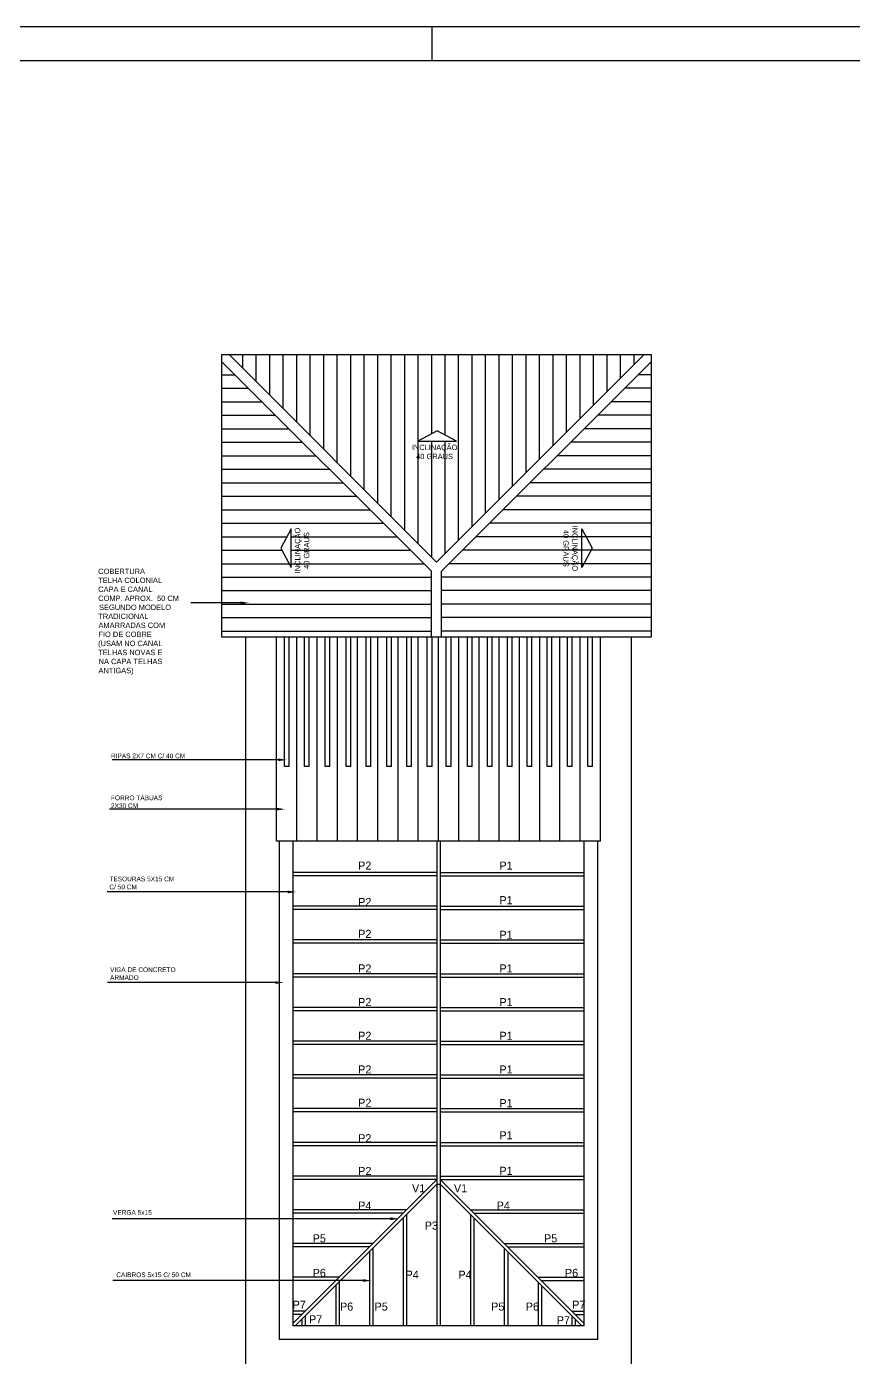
# Model space of a CAD drawing. Extents: x -1289 to 841, y -797 to 594.
# Drawn here: x -293.2 to -48.1, y -597.5 to -203 of the extents above; entities that cross this region are included whole.
import ezdxf

# ---------------------------------------------------------------- set-up
doc = ezdxf.new("R2010")
doc.units = 0
doc.header["$MEASUREMENT"] = 0
doc.layers.get('0').update_dxf_attribs({"linetype": 'CONTINUOUS'})
for name, color, linetype in [('COBERTURA', 2, 'CONTINUOUS'), ('MARGEXT', 2, 'CONTINUOUS'), ('MARGINT', 6, 'CONTINUOUS'), ('TEXTOS', 3, 'CONTINUOUS')]:
    doc.layers.add(name, color=color, linetype=linetype)

msp = doc.modelspace()

# ---------------------------------------------------------------- linework, layer by layer
at = {"layer": 'COBERTURA'}
for p, q in [((-235.33521, -300.20361), (-108.04938, -300.20361)), ((-235.33521, -383.94842), (-235.33521, -300.20361)), ((-235.33521, -302.32493), (-173.1923, -364.46785)), ((-233.21389, -300.20361), (-171.6923, -361.72521)), ((-229.153, -304.26451), (-229.153, -300.20361)), ((-225.153, -308.26451), (-225.153, -300.20361)), ((-221.153, -312.26451), (-221.153, -300.20361)), ((-217.153, -316.26451), (-217.153, -300.20361)), ((-213.153, -320.26451), (-213.153, -300.20361)), ((-209.153, -324.26451), (-209.153, -300.20361)), ((-205.153, -328.26451), (-205.153, -300.20361)), ((-201.153, -332.26451), (-201.153, -300.20361)), ((-197.153, -336.26451), (-197.153, -300.20361)), ((-193.153, -340.26451), (-193.153, -300.20361)), ((-189.153, -344.26451), (-189.153, -300.20361)), ((-185.153, -348.26451), (-185.153, -300.20361)), ((-181.153, -352.26451), (-181.153, -300.20361)), ((-177.153, -356.26451), (-177.153, -300.20361)), ((-173.153, -323.6699), (-173.153, -300.20361)), ((-110.1707, -300.20361), (-171.6923, -361.72521)), ((-108.04938, -302.32493), (-170.1923, -364.46785)), ((-169.153, -324.07776), (-169.153, -300.20361)), ((-165.153, -355.18591), (-165.153, -300.20361)), ((-161.153, -351.18591), (-161.153, -300.20361)), ((-157.153, -347.18591), (-157.153, -300.20361)), ((-153.153, -343.18591), (-153.153, -300.20361)), ((-149.153, -339.18591), (-149.153, -300.20361)), ((-145.153, -335.18591), (-145.153, -300.20361)), ((-141.153, -331.18591), (-141.153, -300.20361)), ((-137.153, -327.18591), (-137.153, -300.20361)), ((-133.153, -323.18591), (-133.153, -300.20361)), ((-129.153, -319.18591), (-129.153, -300.20361)), ((-125.153, -315.18591), (-125.153, -300.20361)), ((-121.153, -311.18591), (-121.153, -300.20361)), ((-117.153, -307.18591), (-117.153, -300.20361)), ((-113.153, -303.18591), (-113.153, -300.20361)), ((-108.04938, -300.20361), (-108.04938, -383.94842)), ((-235.33521, -306.20484), (-231.4553, -306.20484)), ((-108.04938, -306.20484), (-111.92929, -306.20484)), ((-235.33521, -310.20484), (-227.4553, -310.20484)), ((-108.04938, -310.20484), (-115.92929, -310.20484)), ((-235.33521, -314.20484), (-223.4553, -314.20484)), ((-108.04938, -314.20484), (-119.92929, -314.20484)), ((-235.33521, -318.20484), (-219.4553, -318.20484)), ((-108.04938, -318.20484), (-123.92929, -318.20484)), ((-235.33521, -322.20484), (-215.4553, -322.20484)), ((-108.04938, -322.20484), (-127.92929, -322.20484)), ((-235.33521, -326.20484), (-211.4553, -326.20484)), ((-173.153, -360.26451), (-173.153, -325.86444)), ((-169.153, -359.18591), (-169.153, -325.86444)), ((-108.04938, -326.20484), (-131.92929, -326.20484)), ((-235.33521, -330.20484), (-207.4553, -330.20484)), ((-108.04938, -330.20484), (-135.92929, -330.20484)), ((-235.33521, -334.20484), (-203.4553, -334.20484)), ((-108.04938, -334.20484), (-139.92929, -334.20484)), ((-235.33521, -338.20484), (-199.4553, -338.20484)), ((-108.04938, -338.20484), (-143.92929, -338.20484)), ((-235.33521, -342.20484), (-195.4553, -342.20484)), ((-108.04938, -342.20484), (-147.92929, -342.20484)), ((-235.33521, -346.20484), (-191.4553, -346.20484)), ((-108.04938, -346.20484), (-151.92929, -346.20484)), ((-235.33521, -350.20484), (-187.4553, -350.20484)), ((-108.04938, -350.20484), (-155.92929, -350.20484)), ((-235.33521, -354.20484), (-216.06514, -354.20484)), ((-214.79829, -354.20484), (-183.4553, -354.20484)), ((-108.04938, -354.20484), (-159.92929, -354.20484)), ((-235.33521, -358.20484), (-217.51265, -358.20484)), ((-214.79829, -358.20484), (-179.4553, -358.20484)), ((-108.04938, -358.20484), (-163.92929, -358.20484)), ((-235.33521, -362.20484), (-215.37864, -362.20484)), ((-214.79829, -362.20484), (-175.4553, -362.20484)), ((-108.04938, -362.20484), (-167.92929, -362.20484)), ((-235.33521, -366.20484), (-173.1923, -366.20484)), ((-173.1923, -383.94842), (-173.1923, -364.46785)), ((-170.1923, -383.94842), (-170.1923, -364.46785)), ((-108.04938, -366.20484), (-170.1923, -366.20484)), ((-235.33521, -370.20484), (-173.1923, -370.20484)), ((-108.04938, -370.20484), (-170.1923, -370.20484)), ((-235.33521, -374.20484), (-173.1923, -374.20484)), ((-108.04938, -374.20484), (-170.1923, -374.20484)), ((-235.33521, -378.20484), (-173.1923, -378.20484)), ((-108.04938, -378.20484), (-170.1923, -378.20484)), ((-235.33521, -382.20484), (-173.1923, -382.20484)), ((-108.04938, -382.20484), (-170.1923, -382.20484)), ((-108.04938, -383.94842), (-235.33521, -383.94842)), ((-228.32683, -383.94842), (-228.32683, -601.71694)), ((-219.1105, -444.43545), (-219.1105, -383.94842)), ((-216.8105, -422.36089), (-216.8105, -383.94842)), ((-215.4105, -422.36089), (-215.4105, -383.94842)), ((-215.4105, -422.36089), (-215.4105, -383.94842)), ((-213.1105, -444.43545), (-213.1105, -383.94842)), ((-210.86781, -422.36089), (-210.86781, -383.94842)), ((-209.46781, -422.36089), (-209.46781, -383.94842)), ((-209.46781, -422.36089), (-209.46781, -383.94842)), ((-207.1105, -444.43545), (-207.1105, -383.94842)), ((-204.77275, -422.36089), (-204.77275, -383.94842)), ((-203.37275, -422.36089), (-203.37275, -383.94842)), ((-203.37275, -422.36089), (-203.37275, -383.94842)), ((-201.1105, -444.43545), (-201.1105, -383.94842)), ((-198.5253, -422.36089), (-198.5253, -383.94842)), ((-197.1253, -422.36089), (-197.1253, -383.94842)), ((-197.1253, -422.36089), (-197.1253, -383.94842)), ((-195.1105, -444.43545), (-195.1105, -383.94842)), ((-192.58262, -422.36089), (-192.58262, -383.94842)), ((-191.18262, -422.36089), (-191.18262, -383.94842)), ((-191.18262, -422.36089), (-191.18262, -383.94842)), ((-189.1105, -444.43545), (-189.1105, -383.94842)), ((-186.48755, -422.36089), (-186.48755, -383.94842)), ((-185.08755, -422.36089), (-185.08755, -383.94842)), ((-185.08755, -422.36089), (-185.08755, -383.94842)), ((-183.1105, -444.43545), (-183.1105, -383.94842)), ((-180.54486, -422.36089), (-180.54486, -383.94842)), ((-179.14486, -422.36089), (-179.14486, -383.94842)), ((-179.14486, -422.36089), (-179.14486, -383.94842)), ((-177.1105, -444.43545), (-177.1105, -383.94842)), ((-174.44979, -422.36089), (-174.44979, -383.94842)), ((-173.04979, -422.36089), (-173.04979, -383.94842)), ((-173.04979, -422.36089), (-173.04979, -383.94842)), ((-171.1105, -444.43545), (-171.1105, -383.94842)), ((-168.81186, -422.36089), (-168.81186, -383.94842)), ((-167.41186, -422.36089), (-167.41186, -383.94842)), ((-167.41186, -422.36089), (-167.41186, -383.94842)), ((-165.1105, -444.43545), (-165.1105, -383.94842)), ((-162.56442, -422.36089), (-162.56442, -383.94842)), ((-161.16442, -422.36089), (-161.16442, -383.94842)), ((-161.16442, -422.36089), (-161.16442, -383.94842)), ((-159.1105, -444.43545), (-159.1105, -383.94842)), ((-156.62173, -422.36089), (-156.62173, -383.94842)), ((-155.22173, -422.36089), (-155.22173, -383.94842)), ((-155.22173, -422.36089), (-155.22173, -383.94842)), ((-153.1105, -444.43545), (-153.1105, -383.94842)), ((-150.67904, -422.36089), (-150.67904, -383.94842)), ((-149.27904, -422.36089), (-149.27904, -383.94842)), ((-149.27904, -422.36089), (-149.27904, -383.94842)), ((-147.1105, -444.43545), (-147.1105, -383.94842)), ((-144.88872, -422.36089), (-144.88872, -383.94842)), ((-143.48872, -422.36089), (-143.48872, -383.94842)), ((-143.48872, -422.36089), (-143.48872, -383.94842)), ((-141.1105, -444.43545), (-141.1105, -383.94842)), ((-138.94603, -422.36089), (-138.94603, -383.94842)), ((-137.54603, -422.36089), (-137.54603, -383.94842)), ((-137.54603, -422.36089), (-137.54603, -383.94842)), ((-135.1105, -444.43545), (-135.1105, -383.94842)), ((-132.85097, -422.36089), (-132.85097, -383.94842)), ((-131.45097, -422.36089), (-131.45097, -383.94842)), ((-131.45097, -422.36089), (-131.45097, -383.94842)), ((-129.1105, -444.43545), (-129.1105, -383.94842)), ((-126.83246, -422.36089), (-126.83246, -383.94842)), ((-125.43246, -422.36089), (-125.43246, -383.94842)), ((-125.43246, -422.36089), (-125.43246, -383.94842)), ((-123.1105, -444.43545), (-123.1105, -383.94842)), ((-113.89417, -601.71694), (-113.89417, -383.94842)), ((-215.4105, -422.36089), (-216.8105, -422.36089)), ((-209.46781, -422.36089), (-210.86781, -422.36089)), ((-203.37275, -422.36089), (-204.77275, -422.36089)), ((-197.1253, -422.36089), (-198.5253, -422.36089)), ((-191.18262, -422.36089), (-192.58262, -422.36089)), ((-185.08755, -422.36089), (-186.48755, -422.36089)), ((-179.14486, -422.36089), (-180.54486, -422.36089)), ((-173.04979, -422.36089), (-174.44979, -422.36089)), ((-167.41186, -422.36089), (-168.81186, -422.36089)), ((-161.16442, -422.36089), (-162.56442, -422.36089)), ((-155.22173, -422.36089), (-156.62173, -422.36089)), ((-149.27904, -422.36089), (-150.67904, -422.36089)), ((-143.48872, -422.36089), (-144.88872, -422.36089)), ((-137.54603, -422.36089), (-138.94603, -422.36089)), ((-131.45097, -422.36089), (-132.85097, -422.36089)), ((-125.43246, -422.36089), (-126.83246, -422.36089)), ((-123.1105, -444.43545), (-219.1105, -444.43545)), ((-218.32683, -444.43545), (-218.32683, -592.17374)), ((-214.32683, -444.43545), (-214.32683, -588.17374)), ((-127.89417, -588.17374), (-127.89417, -444.43545)), ((-123.89417, -592.17374), (-123.89417, -444.43545)), ((-171.6105, -453.7503), (-214.32683, -453.7503)), ((-171.6105, -454.7503), (-214.32683, -454.7503)), ((-170.6105, -453.7503), (-127.89417, -453.7503)), ((-170.6105, -454.7503), (-127.89417, -454.7503)), ((-171.6105, -463.7503), (-214.32683, -463.7503)), ((-171.6105, -464.7503), (-214.32683, -464.7503)), ((-170.6105, -463.7503), (-127.89417, -463.7503)), ((-170.6105, -464.7503), (-127.89417, -464.7503)), ((-171.6105, -473.7503), (-214.32683, -473.7503)), ((-171.6105, -474.7503), (-214.32683, -474.7503)), ((-170.6105, -473.7503), (-127.89417, -473.7503)), ((-170.6105, -474.7503), (-127.89417, -474.7503)), ((-171.6105, -483.7503), (-214.32683, -483.7503)), ((-171.6105, -484.7503), (-214.32683, -484.7503)), ((-170.6105, -483.7503), (-127.89417, -483.7503)), ((-170.6105, -484.7503), (-127.89417, -484.7503)), ((-171.6105, -493.7503), (-214.32683, -493.7503)), ((-171.6105, -494.7503), (-214.32683, -494.7503)), ((-170.6105, -493.7503), (-127.89417, -493.7503)), ((-170.6105, -494.7503), (-127.89417, -494.7503)), ((-171.6105, -503.7503), (-214.32683, -503.7503)), ((-171.6105, -504.7503), (-214.32683, -504.7503)), ((-170.6105, -503.7503), (-127.89417, -503.7503)), ((-170.6105, -504.7503), (-127.89417, -504.7503)), ((-171.6105, -513.7503), (-214.32683, -513.7503)), ((-171.6105, -514.7503), (-214.32683, -514.7503)), ((-170.6105, -513.7503), (-127.89417, -513.7503)), ((-170.6105, -514.7503), (-127.89417, -514.7503)), ((-171.6105, -523.7503), (-214.32683, -523.7503)), ((-170.6105, -523.7503), (-127.89417, -523.7503)), ((-171.6105, -524.7503), (-214.32683, -524.7503)), ((-170.6105, -524.7503), (-127.89417, -524.7503)), ((-171.6105, -533.7503), (-214.32683, -533.7503)), ((-171.6105, -534.7503), (-214.32683, -534.7503)), ((-170.6105, -533.7503), (-127.89417, -533.7503)), ((-170.6105, -534.7503), (-127.89417, -534.7503)), ((-171.6105, -543.7503), (-214.32683, -543.7503)), ((-170.6105, -543.7503), (-127.89417, -543.7503)), ((-171.6105, -544.7503), (-214.32683, -544.7503)), ((-171.6105, -546.16452), (-171.6105, -588.17374)), ((-171.6105, -546.16452), (-170.6105, -546.16452)), ((-170.6105, -544.7503), (-127.89417, -544.7503)), ((-170.6105, -546.16452), (-170.6105, -588.17374)), ((-180.6105, -553.7503), (-214.32683, -553.7503)), ((-181.6105, -554.7503), (-214.32683, -554.7503)), ((-181.6105, -556.16452), (-181.6105, -588.17374)), ((-180.6105, -555.16452), (-180.6105, -588.17374)), ((-161.6105, -553.7503), (-127.89417, -553.7503)), ((-161.6105, -555.16452), (-161.6105, -588.17374)), ((-160.6105, -554.7503), (-127.89417, -554.7503)), ((-160.6105, -556.16452), (-160.6105, -588.17374)), ((-190.6105, -563.7503), (-214.32683, -563.7503)), ((-151.6105, -563.7503), (-127.89417, -563.7503)), ((-191.6105, -564.7503), (-214.32683, -564.7503)), ((-191.6105, -566.16452), (-191.6105, -588.17374)), ((-190.6105, -565.16452), (-190.6105, -588.17374)), ((-151.6105, -565.16452), (-151.6105, -588.17374)), ((-150.6105, -564.7503), (-127.89417, -564.7503)), ((-150.6105, -566.16452), (-150.6105, -588.17374)), ((-200.6105, -573.7503), (-214.32683, -573.7503)), ((-201.6105, -574.7503), (-214.32683, -574.7503)), ((-200.6105, -575.16452), (-200.6105, -588.17374)), ((-141.6105, -573.7503), (-127.89417, -573.7503)), ((-141.6105, -575.16452), (-141.6105, -588.17374)), ((-140.6105, -574.7503), (-127.89417, -574.7503)), ((-201.6105, -576.16452), (-201.6105, -588.17374)), ((-140.6105, -576.16452), (-140.6105, -588.17374)), ((-210.6105, -583.7503), (-214.32683, -583.7503)), ((-131.6105, -583.7503), (-127.89417, -583.7503)), ((-211.6105, -584.7503), (-214.32683, -584.7503)), ((-211.6105, -586.16452), (-211.6105, -588.17374)), ((-210.6105, -585.16452), (-210.6105, -588.17374)), ((-131.6105, -585.16452), (-131.6105, -588.17374)), ((-130.6105, -584.7503), (-127.89417, -584.7503)), ((-130.6105, -586.16452), (-130.6105, -588.17374)), ((-127.89417, -588.17374), (-214.32683, -588.17374)), ((-123.89417, -592.17374), (-218.32683, -592.17374))]:
    msp.add_line(p, q, dxfattribs=at)
at = {"layer": 'COBERTURA', "color": 2}
for p, q in [((-171.6105, -444.43545), (-171.6105, -546.16452)), ((-170.6105, -444.43545), (-170.6105, -546.16452)), ((-214.32683, -587.46664), (-171.6105, -544.7503)), ((-213.61973, -588.17374), (-171.6105, -546.16452)), ((-127.89417, -587.46664), (-170.6105, -544.7503)), ((-128.60128, -588.17374), (-170.6105, -546.16452))]:
    msp.add_line(p, q, dxfattribs=at)
at = {"layer": 'COBERTURA'}
msp.add_lwpolyline([(-229.86838, -373.81415), (-244.51184, -373.81415)], dxfattribs=at)
msp.add_solid([(-229.86838, -373.39749), (-227.36838, -373.81415), (-229.86838, -374.23082)], dxfattribs=at)
at = {"layer": 'MARGEXT'}
for p, q in [((-644, -203), (197, -203)), ((-173, -213), (-173, -203))]:
    msp.add_line(p, q, dxfattribs=at)
at = {"layer": 'MARGINT'}
msp.add_line((-619, -213), (187, -213), dxfattribs=at)
at = {"layer": 'TEXTOS'}
for p, q in [((-171.53525, -322.80683), (-177.26647, -325.86444)), ((-165.80403, -325.86444), (-171.53525, -322.80683)), ((-177.26647, -325.86444), (-165.80403, -325.86444)), ((-214.79829, -351.83023), (-217.8559, -357.56145)), ((-214.79829, -363.29267), (-214.79829, -351.83023)), ((-128.5863, -363.29267), (-128.5863, -351.83023)), ((-128.5863, -351.83023), (-125.52869, -357.56145)), ((-217.8559, -357.56145), (-214.79829, -363.29267)), ((-125.52869, -357.56145), (-128.5863, -363.29267))]:
    msp.add_line(p, q, dxfattribs=at)
for points in [[(-218.65713, -420.34654), (-267.89272, -420.34654)], [(-219.13884, -434.9751), (-268.66345, -434.9751)], [(-215.83368, -459.52099), (-269.38354, -459.52099)], [(-219.49459, -486.3815), (-269.2573, -486.3815)], [(-185.38433, -556.39905), (-267.86875, -556.39905)], [(-193.53353, -574.71545), (-267.72323, -574.71545)]]:
    msp.add_lwpolyline(points, dxfattribs=at)
for points in [[(-218.65713, -419.92987), (-216.15713, -420.34654), (-218.65713, -420.76321)], [(-219.13884, -434.55844), (-216.63884, -434.9751), (-219.13884, -435.39177)], [(-215.83368, -459.10433), (-213.33368, -459.52099), (-215.83368, -459.93766)], [(-219.49459, -485.96484), (-216.99459, -486.3815), (-219.49459, -486.79817)], [(-185.38433, -555.98239), (-182.88433, -556.39905), (-185.38433, -556.81572)], [(-193.53353, -574.29878), (-191.03353, -574.71545), (-193.53353, -575.13211)]]:
    msp.add_solid(points, dxfattribs=at)

# ---------------------------------------------------------------- texts
for s, height, p in [('INCLINAÇÃO  ', 1.6, (-179.03403, -328.54256)), ('  40 GRAUS', 1.6, (-178.9752, -331.20922)), ('TELHA COLONIAL', 1.6, (-271.99693, -367.9456)), ('COBERTURA', 1.6, (-272.01078, -365.27893)), ('CAPA E CANAL', 1.6, (-272.01078, -370.61227)), ('COMP. APROX.  50 CM', 1.6, (-272.01078, -373.27893)), ('SEGUNDO MODELO ', 1.6, (-271.77775, -375.9456)), ('TRADICIONAL', 1.6, (-271.99693, -378.61227)), ('AMARRADAS COM', 1.6, (-271.94387, -381.27893)), ('FIO DE COBRE', 1.6, (-271.96348, -383.9456)), ('(USAM NO CANAL ', 1.6, (-272.02231, -386.65264)), ('TELHAS NOVAS E', 1.6, (-271.99693, -389.31931)), ('NA CAPA TELHAS ', 1.6, (-271.89426, -391.98598)), ('ANTIGAS)', 1.6, (-271.94387, -394.69302)), ('RIPAS 2X7 CM C/ 40 CM', 1.4, (-268.22945, -419.88612)), ('2X30 CM', 1.4, (-268.23854, -434.66353)), ('FORRO TÁBUAS', 1.4, (-268.22744, -432.3302)), ('P2', 2.4, (-194.94157, -452.91456)), ('P1', 2.4, (-153.07974, -452.91456)), ('TESOURAS 5X15 CM', 1.4, (-268.69327, -456.37495)), ('C/ 50 CM', 1.4, (-268.70538, -458.74361)), ('P2', 2.4, (-194.94157, -463.7048)), ('P1', 2.4, (-153.07974, -463.16529)), ('P2', 2.4, (-194.94157, -473.14626)), ('P1', 2.4, (-153.07974, -473.41602)), ('P2', 2.4, (-194.94157, -483.39699)), ('P1', 2.4, (-153.07974, -483.39699)), ('ARMADO', 1.4, (-268.50132, -485.6014)), ('VIGA DE CONCRETO ', 1.4, (-268.50334, -483.26807)), ('P2', 2.4, (-194.94157, -493.37796)), ('P1', 2.4, (-153.07974, -493.37797)), ('P2', 2.4, (-194.94157, -503.35894)), ('P1', 2.4, (-153.07974, -503.35894)), ('P2', 2.4, (-194.94157, -513.33991)), ('P1', 2.4, (-153.07974, -513.33991)), ('P2', 2.4, (-194.94157, -523.21039)), ('P1', 2.4, (-153.07974, -523.32089)), ('P2', 2.4, (-194.94157, -533.73088)), ('P1', 2.4, (-153.07974, -532.86852)), ('P2', 2.4, (-194.94157, -543.4421)), ('P1', 2.4, (-153.07974, -543.38901)), ('V1', 2.4, (-178.98152, -548.56746)), ('V1', 2.4, (-166.55968, -548.56746)), ('P4', 2.4, (-194.94157, -553.69282)), ('P4', 2.4, (-153.89549, -553.69282)), ('VERGA 5x15 ', 1.4, (-267.62624, -555.21567)), ('P3', 2.4, (-175.22864, -559.62745)), ('P5', 2.4, (-208.44357, -563.40404)), ('P5', 2.4, (-139.85341, -563.40404)), ('P6', 2.4, (-208.44357, -573.65477)), ('P4', 2.4, (-180.89949, -574.19428)), ('P4', 2.4, (-165.23717, -574.19428)), ('P6', 2.4, (-133.64248, -573.65477)), ('CAIBROS 5x15 C/ 50 CM', 1.4, (-266.66411, -573.71276)), ('P7', 2.4, (-214.38445, -583.09623)), ('P6', 2.4, (-200.34237, -583.63574)), ('P5', 2.4, (-190.08085, -583.63574)), ('P5', 2.4, (-155.51573, -583.63574)), ('P6', 2.4, (-145.2542, -583.63574)), ('P7', 2.4, (-131.48216, -583.09623)), ('P7', 2.4, (-209.52373, -587.41233)), ('P7', 2.4, (-136.07285, -587.68208))]:
    msp.add_text(s, height=height).set_placement(p)
for s, rotation, p in [('INCLINAÇÃO  ', 90, (-212.12017, -365.06023)), ('  40 GRAUS', 90, (-209.4535, -365.0014)), ('  40 GRAUS', 270, (-134.13147, -350.9684)), ('INCLINAÇÃO  ', 270, (-131.4648, -350.90957))]:
    msp.add_text(s, height=1.6, rotation=rotation).set_placement(p)

doc.saveas('drawing.dxf')
